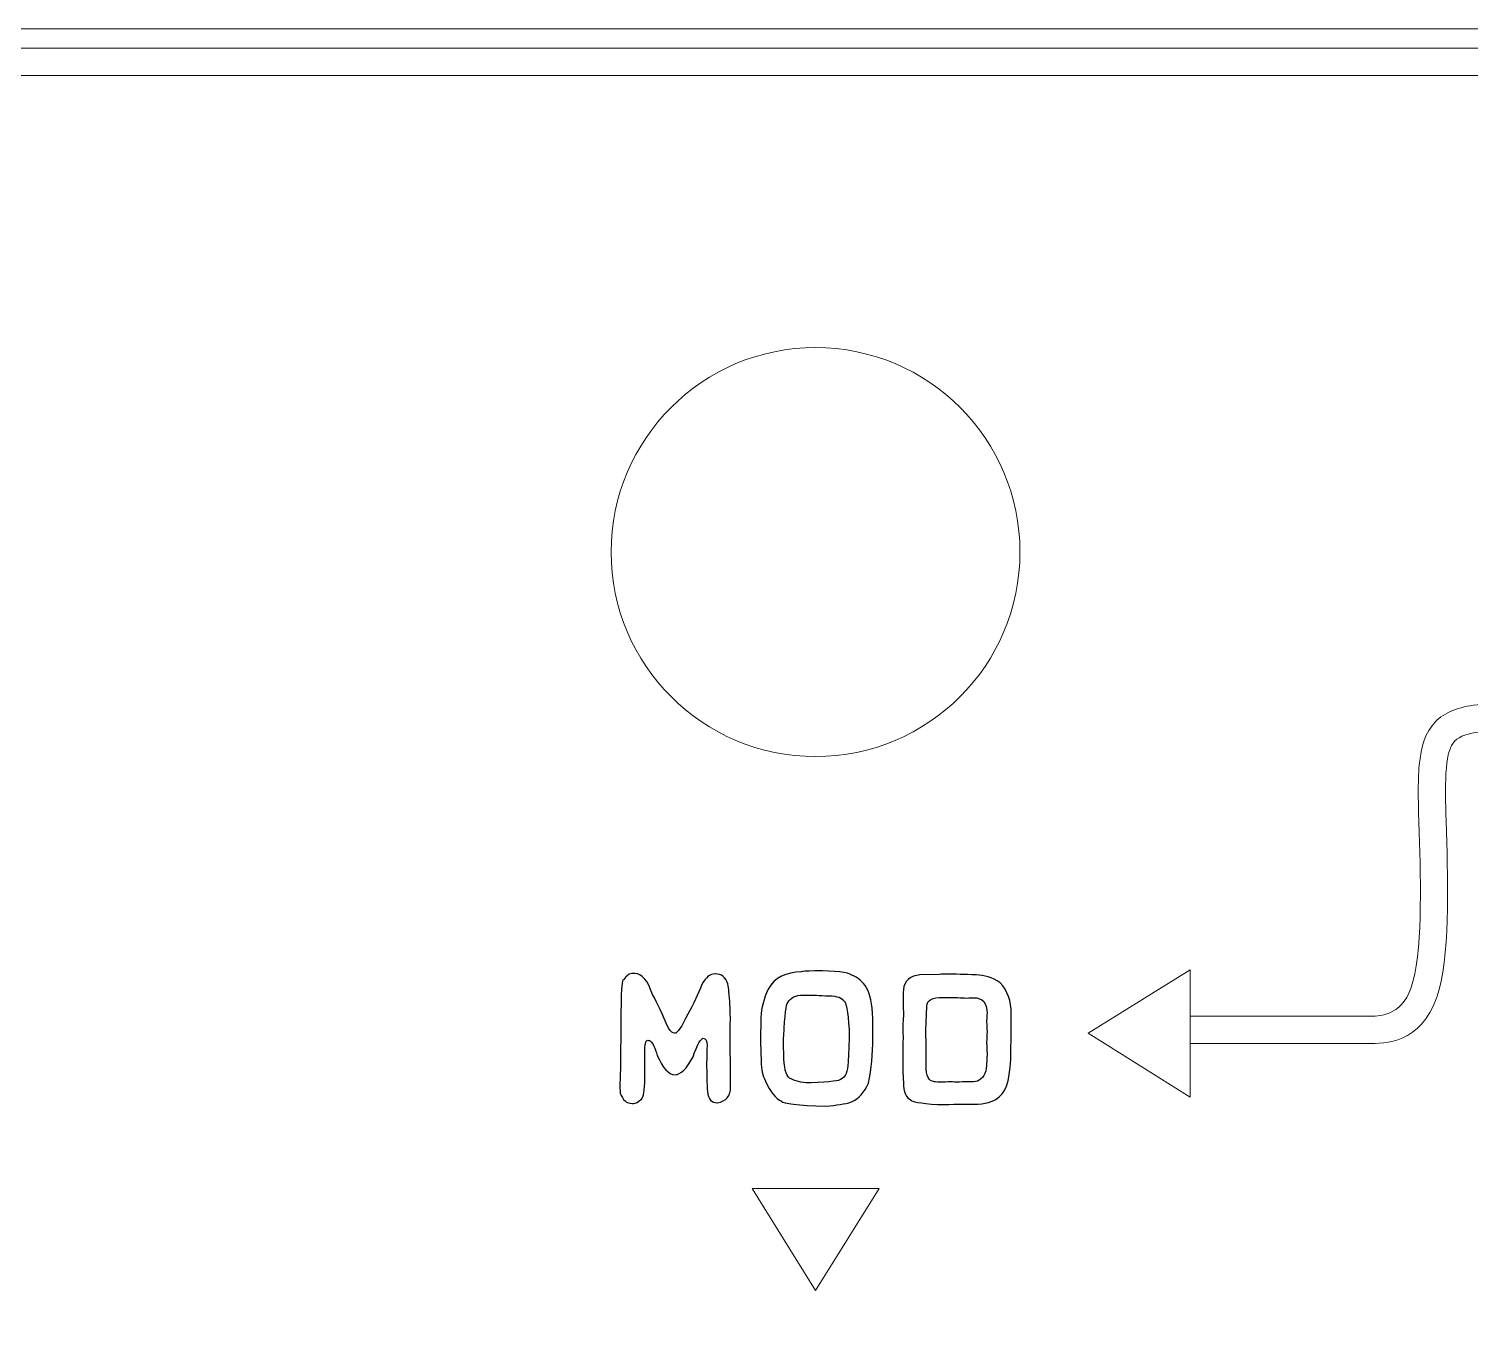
# Model space of a CAD drawing. Header units: centimetres. Extents: x -13.1 to 12.9, y -13 to 13.
# Drawn here: x -3.783 to 0.165, y 9.424 to 12.98 of the extents above; entities that cross this region are included whole.
import ezdxf

# ---------------------------------------------------------------- set-up
doc = ezdxf.new("R2010")
doc.units = ezdxf.units.CM
doc.header["$MEASUREMENT"] = 0
doc.layers.add('Layer 1', color=7, linetype='Continuous')

msp = doc.modelspace()

# ---------------------------------------------------------------- linework, layer by layer
at = {"layer": 'Layer 1', "color": 250, "lineweight": 9}
msp.add_open_spline([(-12.85, 12.98), (-12.85, 12.98), (12.75, 12.98), (12.75, 12.98), (12.75, 12.98), (12.86, 12.98), (12.95, 12.88999), (12.95, 12.78), (12.95, 12.78), (12.95, 12.78), (12.95, -12.82), (12.95, -12.82), (12.95, -12.82), (12.95, -12.93001), (12.86, -13.02), (12.75, -13.02), (12.75, -13.02), (12.75, -13.02), (-12.85, -13.02), (-12.85, -13.02), (-12.85, -13.02), (-12.96, -13.02), (-13.05, -12.93001), (-13.05, -12.82), (-13.05, -12.82), (-13.05, -12.82), (-13.05, 12.78), (-13.05, 12.78), (-13.05, 12.78), (-13.05, 12.88999), (-12.96, 12.98), (-12.85, 12.98)], degree=3, knots=[0, 0, 0, 0, 0.1111111, 0.1111111, 0.1111111, 0.1111111, 0.2222222, 0.2222222, 0.2222222, 0.2222222, 0.3333333, 0.3333333, 0.3333333, 0.3333333, 0.4444444, 0.4444444, 0.4444444, 0.4444444, 0.5555556, 0.5555556, 0.5555556, 0.5555556, 0.6666667, 0.6666667, 0.6666667, 0.6666667, 0.7777778, 0.7777778, 0.7777778, 0.7777778, 1, 1, 1, 1], dxfattribs=at)
at = {"layer": 'Layer 1', "color": 177, "lineweight": 9}
for points, knots in [([(-6.2285, 12.92751), (-6.2285, 12.92751), (6.1715, 12.92751), (6.1715, 12.92751), (6.1715, 12.92751), (6.23684, 12.92751), (6.29624, 12.90079), (6.33926, 12.85777), (6.33926, 12.85777), (6.38228, 12.81475), (6.409, 12.75535), (6.409, 12.69001), (6.409, 12.69001), (6.409, 12.69001), (6.409, 6.89001), (6.409, 6.89001), (6.409, 6.89001), (6.409, 6.82467), (6.38228, 6.76527), (6.33926, 6.72225), (6.33926, 6.72225), (6.29624, 6.67923), (6.23684, 6.65251), (6.1715, 6.65251), (6.1715, 6.65251), (6.1715, 6.65251), (-6.2285, 6.65251), (-6.2285, 6.65251), (-6.2285, 6.65251), (-6.29384, 6.65251), (-6.35324, 6.67923), (-6.39626, 6.72225), (-6.39626, 6.72225), (-6.43928, 6.76527), (-6.466, 6.82467), (-6.466, 6.89001), (-6.466, 6.89001), (-6.466, 6.89001), (-6.466, 12.69001), (-6.466, 12.69001), (-6.466, 12.69001), (-6.466, 12.75535), (-6.43928, 12.81475), (-6.39626, 12.85777), (-6.39626, 12.85777), (-6.35324, 12.90079), (-6.29384, 12.92751), (-6.2285, 12.92751)], [0, 0, 0, 0, 0.0769231, 0.0769231, 0.0769231, 0.0769231, 0.1538462, 0.1538462, 0.1538462, 0.1538462, 0.2307692, 0.2307692, 0.2307692, 0.2307692, 0.3076923, 0.3076923, 0.3076923, 0.3076923, 0.3846154, 0.3846154, 0.3846154, 0.3846154, 0.4615385, 0.4615385, 0.4615385, 0.4615385, 0.5384615, 0.5384615, 0.5384615, 0.5384615, 0.6153846, 0.6153846, 0.6153846, 0.6153846, 0.6923077, 0.6923077, 0.6923077, 0.6923077, 0.7692308, 0.7692308, 0.7692308, 0.7692308, 0.8461538, 0.8461538, 0.8461538, 0.8461538, 1, 1, 1, 1]), ([(6.1715, 12.85251), (6.1715, 12.85251), (-6.2285, 12.85251), (-6.2285, 12.85251), (-6.2285, 12.85251), (-6.27315, 12.85251), (-6.31378, 12.83421), (-6.34324, 12.80475), (-6.34324, 12.80475), (-6.3727, 12.77529), (-6.391, 12.73466), (-6.391, 12.69001), (-6.391, 12.69001), (-6.391, 12.69001), (-6.391, 6.89001), (-6.391, 6.89001), (-6.391, 6.89001), (-6.391, 6.84536), (-6.3727, 6.80473), (-6.34324, 6.77527), (-6.34324, 6.77527), (-6.31378, 6.74581), (-6.27315, 6.72751), (-6.2285, 6.72751), (-6.2285, 6.72751), (-6.2285, 6.72751), (6.1715, 6.72751), (6.1715, 6.72751), (6.1715, 6.72751), (6.21615, 6.72751), (6.25678, 6.74581), (6.28624, 6.77527), (6.28624, 6.77527), (6.3157, 6.80473), (6.334, 6.84536), (6.334, 6.89001), (6.334, 6.89001), (6.334, 6.89001), (6.334, 12.69001), (6.334, 12.69001), (6.334, 12.69001), (6.334, 12.73466), (6.3157, 12.77529), (6.28624, 12.80475), (6.28624, 12.80475), (6.25678, 12.83421), (6.21615, 12.85251), (6.1715, 12.85251)], [0, 0, 0, 0, 0.0769231, 0.0769231, 0.0769231, 0.0769231, 0.1538462, 0.1538462, 0.1538462, 0.1538462, 0.2307692, 0.2307692, 0.2307692, 0.2307692, 0.3076923, 0.3076923, 0.3076923, 0.3076923, 0.3846154, 0.3846154, 0.3846154, 0.3846154, 0.4615385, 0.4615385, 0.4615385, 0.4615385, 0.5384615, 0.5384615, 0.5384615, 0.5384615, 0.6153846, 0.6153846, 0.6153846, 0.6153846, 0.6923077, 0.6923077, 0.6923077, 0.6923077, 0.7692308, 0.7692308, 0.7692308, 0.7692308, 0.8461538, 0.8461538, 0.8461538, 0.8461538, 1, 1, 1, 1]), ([(-0.60208, 10.27594), (-0.60208, 10.27594), (-0.11546, 10.27594), (-0.11546, 10.27594), (-0.11546, 10.27594), (-0.08509, 10.27594), (-0.02434, 10.27595), (0.00251, 10.35231), (0.00251, 10.35231), (0.03529, 10.44553), (0.0294, 10.63899), (0.02514, 10.77866), (0.02514, 10.77866), (0.02514, 10.77866), (0.02489, 10.7868), (0.02489, 10.7868), (0.02489, 10.7868), (0.02269, 10.85956), (0.02114, 10.91712), (0.02531, 10.96314), (0.02531, 10.96314), (0.03006, 11.0155), (0.04238, 11.05375), (0.06872, 11.08131), (0.06872, 11.08131), (0.09543, 11.10926), (0.13279, 11.12286), (0.18367, 11.12909), (0.18367, 11.12909), (0.22835, 11.13456), (0.28379, 11.13457), (0.35335, 11.13457), (0.35335, 11.13457), (0.35335, 11.13457), (0.87458, 11.13457), (0.87458, 11.13457), (0.87458, 11.13457), (0.87458, 11.13457), (0.87458, 11.05957), (0.87458, 11.05957), (0.87458, 11.05957), (0.87458, 11.05957), (0.35335, 11.05957), (0.35335, 11.05957), (0.35335, 11.05957), (0.28621, 11.05957), (0.2327, 11.05956), (0.19275, 11.05467), (0.19275, 11.05467), (0.15897, 11.05053), (0.13589, 11.04332), (0.12292, 11.02975), (0.12292, 11.02975), (0.1096, 11.01581), (0.10293, 10.99172), (0.09973, 10.9564), (0.09973, 10.9564), (0.09595, 10.91476), (0.09746, 10.8592), (0.09959, 10.78886), (0.09959, 10.78886), (0.09959, 10.78886), (0.09984, 10.78072), (0.09984, 10.78072), (0.09984, 10.78072), (0.10427, 10.63526), (0.11041, 10.43378), (0.07311, 10.32771), (0.07311, 10.32771), (0.02853, 10.20095), (-0.06748, 10.20094), (-0.11546, 10.20094), (-0.11546, 10.20094), (-0.11546, 10.20094), (-0.60208, 10.20094), (-0.60208, 10.20094), (-0.60208, 10.20094), (-0.60208, 10.20094), (-0.60208, 10.27594), (-0.60208, 10.27594)], [0, 0, 0, 0, 0.047619, 0.047619, 0.047619, 0.047619, 0.0952381, 0.0952381, 0.0952381, 0.0952381, 0.1428571, 0.1428571, 0.1428571, 0.1428571, 0.1904762, 0.1904762, 0.1904762, 0.1904762, 0.2380952, 0.2380952, 0.2380952, 0.2380952, 0.2857143, 0.2857143, 0.2857143, 0.2857143, 0.3333333, 0.3333333, 0.3333333, 0.3333333, 0.3809524, 0.3809524, 0.3809524, 0.3809524, 0.4285714, 0.4285714, 0.4285714, 0.4285714, 0.4761905, 0.4761905, 0.4761905, 0.4761905, 0.5238095, 0.5238095, 0.5238095, 0.5238095, 0.5714286, 0.5714286, 0.5714286, 0.5714286, 0.6190476, 0.6190476, 0.6190476, 0.6190476, 0.6666667, 0.6666667, 0.6666667, 0.6666667, 0.7142857, 0.7142857, 0.7142857, 0.7142857, 0.7619048, 0.7619048, 0.7619048, 0.7619048, 0.8095238, 0.8095238, 0.8095238, 0.8095238, 0.8571429, 0.8571429, 0.8571429, 0.8571429, 0.9047619, 0.9047619, 0.9047619, 0.9047619, 1, 1, 1, 1]), ([(-0.60208, 10.05463), (-0.60208, 10.05463), (-0.88119, 10.22911), (-0.88119, 10.22911), (-0.88119, 10.22911), (-0.88119, 10.22911), (-0.60208, 10.40323), (-0.60208, 10.40323), (-0.60208, 10.40323), (-0.60208, 10.40323), (-0.60208, 10.05463), (-0.60208, 10.05463)], [0, 0, 0, 0, 0.25, 0.25, 0.25, 0.25, 0.5, 0.5, 0.5, 0.5, 1, 1, 1, 1]), ([(-1.45384, 9.80422), (-1.45384, 9.80422), (-1.62832, 9.52511), (-1.62832, 9.52511), (-1.62832, 9.52511), (-1.62832, 9.52511), (-1.80244, 9.80422), (-1.80244, 9.80422), (-1.80244, 9.80422), (-1.80244, 9.80422), (-1.45384, 9.80422), (-1.45384, 9.80422)], [0, 0, 0, 0, 0.25, 0.25, 0.25, 0.25, 0.5, 0.5, 0.5, 0.5, 1, 1, 1, 1])]:
    msp.add_open_spline(points, degree=3, knots=knots, dxfattribs=at)
at = {"layer": 'Layer 1', "color": 242, "lineweight": 9}
msp.add_open_spline([(-2.18832, 11.54711), (-2.18832, 11.85639), (-1.93759, 12.10711), (-1.62832, 12.10711), (-1.62832, 12.10711), (-1.31904, 12.10711), (-1.06833, 11.85639), (-1.06833, 11.54711), (-1.06833, 11.54711), (-1.06832, 11.23783), (-1.31904, 10.98711), (-1.62831, 10.98711), (-1.62831, 10.98711), (-1.93759, 10.98711), (-2.1883, 11.23783), (-2.1883, 11.54711)], degree=3, knots=[0, 0, 0, 0, 0.2, 0.2, 0.2, 0.2, 0.4, 0.4, 0.4, 0.4, 0.6, 0.6, 0.6, 0.6, 1, 1, 1, 1], dxfattribs=at)
at = {"layer": 'Layer 1', "color": 177}
for points, knots in [([(-2.12852, 10.39307), (-2.12852, 10.39307), (-2.12326, 10.39307), (-2.12326, 10.39307), (-2.12326, 10.39307), (-2.10416, 10.39307), (-2.08807, 10.37388), (-2.075, 10.3355), (-2.075, 10.3355), (-2.06164, 10.31085), (-2.04706, 10.28019), (-2.03144, 10.24341), (-2.03144, 10.24341), (-2.02486, 10.2339), (-2.01921, 10.22911), (-2.01442, 10.22911), (-2.01442, 10.22911), (-2.00689, 10.22911), (-1.99485, 10.2466), (-1.97829, 10.28169), (-1.97829, 10.28169), (-1.96268, 10.30888), (-1.94979, 10.33588), (-1.93972, 10.36278), (-1.93972, 10.36278), (-1.92956, 10.38225), (-1.91752, 10.39194), (-1.9036, 10.39194), (-1.9036, 10.39194), (-1.9036, 10.39194), (-1.90247, 10.39194), (-1.90247, 10.39194), (-1.90247, 10.39194), (-1.8861, 10.39194), (-1.87491, 10.38291), (-1.86889, 10.36466), (-1.86889, 10.36466), (-1.86682, 10.35808), (-1.86588, 10.35065), (-1.86588, 10.34237), (-1.86588, 10.34237), (-1.86305, 10.32045), (-1.86174, 10.29712), (-1.86174, 10.27238), (-1.86174, 10.27238), (-1.86174, 10.27238), (-1.86174, 10.2657), (-1.86174, 10.2657), (-1.86174, 10.2657), (-1.86211, 10.23851), (-1.8623, 10.21246), (-1.8623, 10.18743), (-1.8623, 10.18743), (-1.8623, 10.18743), (-1.86117, 10.14444), (-1.86117, 10.14444), (-1.86117, 10.14444), (-1.86117, 10.14444), (-1.86117, 10.08245), (-1.86117, 10.08245), (-1.86117, 10.08245), (-1.86117, 10.05752), (-1.87331, 10.04294), (-1.89758, 10.03889), (-1.89758, 10.03889), (-1.89758, 10.03889), (-1.89861, 10.03889), (-1.89861, 10.03889), (-1.89861, 10.03889), (-1.91282, 10.03889), (-1.92138, 10.04905), (-1.92458, 10.06928), (-1.92458, 10.06928), (-1.92599, 10.09167), (-1.92674, 10.11829), (-1.92674, 10.14915), (-1.92674, 10.14915), (-1.92599, 10.17821), (-1.92561, 10.19411), (-1.92561, 10.19684), (-1.92561, 10.19684), (-1.92561, 10.20803), (-1.929, 10.21434), (-1.93587, 10.21556), (-1.93587, 10.21556), (-1.94226, 10.21556), (-1.95167, 10.19853), (-1.96399, 10.16429), (-1.96399, 10.16429), (-1.9814, 10.13193), (-1.99786, 10.11584), (-2.01329, 10.11584), (-2.01329, 10.11584), (-2.03097, 10.11584), (-2.04706, 10.13334), (-2.06183, 10.16843), (-2.06183, 10.16843), (-2.0686, 10.18978), (-2.07443, 10.20258), (-2.07942, 10.20672), (-2.07942, 10.20672), (-2.08234, 10.20897), (-2.08506, 10.2101), (-2.08741, 10.2101), (-2.08741, 10.2101), (-2.08892, 10.2101), (-2.09024, 10.20963), (-2.09155, 10.20869), (-2.09155, 10.20869), (-2.09466, 10.20596), (-2.09626, 10.19289), (-2.09626, 10.16956), (-2.09626, 10.16956), (-2.09626, 10.16956), (-2.09626, 10.10474), (-2.09626, 10.10474), (-2.09626, 10.10474), (-2.09626, 10.07285), (-2.09927, 10.05423), (-2.10538, 10.04915), (-2.10538, 10.04915), (-2.1131, 10.04106), (-2.12043, 10.03701), (-2.1274, 10.03701), (-2.1274, 10.03701), (-2.1274, 10.03701), (-2.13041, 10.03701), (-2.13041, 10.03701), (-2.13041, 10.03701), (-2.14583, 10.03701), (-2.15675, 10.04642), (-2.16324, 10.06533), (-2.16324, 10.06533), (-2.16324, 10.0657), (-2.16361, 10.07003), (-2.16437, 10.07831), (-2.16437, 10.07831), (-2.16437, 10.08386), (-2.16399, 10.09675), (-2.16333, 10.11716), (-2.16333, 10.11716), (-2.16267, 10.13757), (-2.16239, 10.14971), (-2.16239, 10.15357), (-2.16239, 10.15357), (-2.16239, 10.15357), (-2.16211, 10.24613), (-2.16211, 10.24613), (-2.16211, 10.24613), (-2.16154, 10.27539), (-2.16126, 10.29467), (-2.16126, 10.30408), (-2.16126, 10.30408), (-2.16126, 10.35253), (-2.15863, 10.3768), (-2.15327, 10.3768), (-2.15327, 10.3768), (-2.14612, 10.38762), (-2.13784, 10.39307), (-2.12852, 10.39307)], [0, 0, 0, 0, 0.0243902, 0.0243902, 0.0243902, 0.0243902, 0.0487805, 0.0487805, 0.0487805, 0.0487805, 0.0731707, 0.0731707, 0.0731707, 0.0731707, 0.097561, 0.097561, 0.097561, 0.097561, 0.1219512, 0.1219512, 0.1219512, 0.1219512, 0.1463415, 0.1463415, 0.1463415, 0.1463415, 0.1707317, 0.1707317, 0.1707317, 0.1707317, 0.195122, 0.195122, 0.195122, 0.195122, 0.2195122, 0.2195122, 0.2195122, 0.2195122, 0.2439024, 0.2439024, 0.2439024, 0.2439024, 0.2682927, 0.2682927, 0.2682927, 0.2682927, 0.2926829, 0.2926829, 0.2926829, 0.2926829, 0.3170732, 0.3170732, 0.3170732, 0.3170732, 0.3414634, 0.3414634, 0.3414634, 0.3414634, 0.3658537, 0.3658537, 0.3658537, 0.3658537, 0.3902439, 0.3902439, 0.3902439, 0.3902439, 0.4146341, 0.4146341, 0.4146341, 0.4146341, 0.4390244, 0.4390244, 0.4390244, 0.4390244, 0.4634146, 0.4634146, 0.4634146, 0.4634146, 0.4878049, 0.4878049, 0.4878049, 0.4878049, 0.5121951, 0.5121951, 0.5121951, 0.5121951, 0.5365854, 0.5365854, 0.5365854, 0.5365854, 0.5609756, 0.5609756, 0.5609756, 0.5609756, 0.5853659, 0.5853659, 0.5853659, 0.5853659, 0.6097561, 0.6097561, 0.6097561, 0.6097561, 0.6341463, 0.6341463, 0.6341463, 0.6341463, 0.6585366, 0.6585366, 0.6585366, 0.6585366, 0.6829268, 0.6829268, 0.6829268, 0.6829268, 0.7073171, 0.7073171, 0.7073171, 0.7073171, 0.7317073, 0.7317073, 0.7317073, 0.7317073, 0.7560976, 0.7560976, 0.7560976, 0.7560976, 0.7804878, 0.7804878, 0.7804878, 0.7804878, 0.804878, 0.804878, 0.804878, 0.804878, 0.8292683, 0.8292683, 0.8292683, 0.8292683, 0.8536585, 0.8536585, 0.8536585, 0.8536585, 0.8780488, 0.8780488, 0.8780488, 0.8780488, 0.902439, 0.902439, 0.902439, 0.902439, 0.9268293, 0.9268293, 0.9268293, 0.9268293, 0.9512195, 0.9512195, 0.9512195, 0.9512195, 1, 1, 1, 1]), ([(-1.62995, 10.4005), (-1.57313, 10.4005), (-1.53954, 10.39637), (-1.52901, 10.38809), (-1.52901, 10.38809), (-1.51236, 10.38207), (-1.4989, 10.37068), (-1.48884, 10.35394), (-1.48884, 10.35394), (-1.47924, 10.33832), (-1.47341, 10.31038), (-1.47115, 10.27012), (-1.47115, 10.27012), (-1.47115, 10.27012), (-1.47115, 10.21443), (-1.47115, 10.21443), (-1.47115, 10.21443), (-1.47115, 10.17332), (-1.47529, 10.13259), (-1.48357, 10.09242), (-1.48357, 10.09242), (-1.49439, 10.06759), (-1.50982, 10.05046), (-1.52985, 10.04115), (-1.52985, 10.04115), (-1.54791, 10.0356), (-1.57124, 10.03184), (-1.59984, 10.02986), (-1.59984, 10.02986), (-1.67745, 10.03184), (-1.7179, 10.03635), (-1.72138, 10.04331), (-1.72138, 10.04331), (-1.73738, 10.0499), (-1.75224, 10.06834), (-1.76578, 10.09844), (-1.76578, 10.09844), (-1.77312, 10.1133), (-1.77707, 10.1308), (-1.77764, 10.15084), (-1.77764, 10.15084), (-1.77764, 10.15084), (-1.77961, 10.20672), (-1.77961, 10.20672), (-1.77961, 10.20672), (-1.77961, 10.20672), (-1.77792, 10.27294), (-1.77792, 10.27294), (-1.77792, 10.27294), (-1.77679, 10.29844), (-1.7703, 10.32412), (-1.75835, 10.35008), (-1.75835, 10.35008), (-1.73982, 10.3815), (-1.70925, 10.39721), (-1.66682, 10.39721), (-1.66682, 10.39721), (-1.66682, 10.39844), (-1.6545, 10.39956), (-1.62995, 10.4005)], [0, 0, 0, 0, 0.0625, 0.0625, 0.0625, 0.0625, 0.125, 0.125, 0.125, 0.125, 0.1875, 0.1875, 0.1875, 0.1875, 0.25, 0.25, 0.25, 0.25, 0.3125, 0.3125, 0.3125, 0.3125, 0.375, 0.375, 0.375, 0.375, 0.4375, 0.4375, 0.4375, 0.4375, 0.5, 0.5, 0.5, 0.5, 0.5625, 0.5625, 0.5625, 0.5625, 0.625, 0.625, 0.625, 0.625, 0.6875, 0.6875, 0.6875, 0.6875, 0.75, 0.75, 0.75, 0.75, 0.8125, 0.8125, 0.8125, 0.8125, 0.875, 0.875, 0.875, 0.875, 1, 1, 1, 1]), ([(-1.18865, 10.38893), (-1.16683, 10.38893), (-1.14463, 10.38188), (-1.12224, 10.36767), (-1.12224, 10.36767), (-1.1022, 10.34491), (-1.09223, 10.31678), (-1.09223, 10.28339), (-1.09223, 10.28339), (-1.09223, 10.28339), (-1.09223, 10.28226), (-1.09223, 10.28226), (-1.09223, 10.28226), (-1.09223, 10.27276), (-1.09242, 10.25234), (-1.09279, 10.22111), (-1.09279, 10.22111), (-1.09279, 10.2134), (-1.09298, 10.20032), (-1.09336, 10.18198), (-1.09336, 10.18198), (-1.09336, 10.11321), (-1.10371, 10.07135), (-1.1245, 10.0563), (-1.1245, 10.0563), (-1.13531, 10.04435), (-1.15479, 10.03729), (-1.18291, 10.03504), (-1.18291, 10.03504), (-1.18291, 10.03504), (-1.2069, 10.03504), (-1.2069, 10.03504), (-1.2069, 10.03504), (-1.21932, 10.03504), (-1.24848, 10.03475), (-1.2942, 10.03419), (-1.2942, 10.03419), (-1.34237, 10.03776), (-1.36645, 10.04181), (-1.36645, 10.04633), (-1.36645, 10.04633), (-1.38056, 10.0515), (-1.38761, 10.06787), (-1.38761, 10.09543), (-1.38761, 10.09543), (-1.38893, 10.11838), (-1.38959, 10.13748), (-1.38959, 10.15272), (-1.38959, 10.15272), (-1.38959, 10.15272), (-1.38959, 10.16185), (-1.38959, 10.16185), (-1.38959, 10.16185), (-1.38959, 10.18094), (-1.38921, 10.20107), (-1.38846, 10.22224), (-1.38846, 10.22224), (-1.38921, 10.22995), (-1.38959, 10.23729), (-1.38959, 10.24425), (-1.38959, 10.24425), (-1.38959, 10.24604), (-1.38893, 10.25808), (-1.38761, 10.28038), (-1.38761, 10.28038), (-1.38818, 10.30239), (-1.38846, 10.32214), (-1.38846, 10.33964), (-1.38846, 10.33964), (-1.38846, 10.36626), (-1.37604, 10.38235), (-1.3513, 10.38781), (-1.3513, 10.38781), (-1.34886, 10.38856), (-1.34594, 10.38893), (-1.34246, 10.38893), (-1.34246, 10.38893), (-1.34246, 10.38893), (-1.28903, 10.39053), (-1.28903, 10.39053), (-1.28903, 10.39053), (-1.2831, 10.39091), (-1.27548, 10.3911), (-1.26607, 10.3911), (-1.26607, 10.3911), (-1.24717, 10.3911), (-1.22139, 10.39044), (-1.18865, 10.38893)], [0, 0, 0, 0, 0.0434783, 0.0434783, 0.0434783, 0.0434783, 0.0869565, 0.0869565, 0.0869565, 0.0869565, 0.1304348, 0.1304348, 0.1304348, 0.1304348, 0.173913, 0.173913, 0.173913, 0.173913, 0.2173913, 0.2173913, 0.2173913, 0.2173913, 0.2608696, 0.2608696, 0.2608696, 0.2608696, 0.3043478, 0.3043478, 0.3043478, 0.3043478, 0.3478261, 0.3478261, 0.3478261, 0.3478261, 0.3913043, 0.3913043, 0.3913043, 0.3913043, 0.4347826, 0.4347826, 0.4347826, 0.4347826, 0.4782609, 0.4782609, 0.4782609, 0.4782609, 0.5217391, 0.5217391, 0.5217391, 0.5217391, 0.5652174, 0.5652174, 0.5652174, 0.5652174, 0.6086957, 0.6086957, 0.6086957, 0.6086957, 0.6521739, 0.6521739, 0.6521739, 0.6521739, 0.6956522, 0.6956522, 0.6956522, 0.6956522, 0.7391304, 0.7391304, 0.7391304, 0.7391304, 0.7826087, 0.7826087, 0.7826087, 0.7826087, 0.826087, 0.826087, 0.826087, 0.826087, 0.8695652, 0.8695652, 0.8695652, 0.8695652, 0.9130435, 0.9130435, 0.9130435, 0.9130435, 1, 1, 1, 1]), ([(-1.71508, 10.17229), (-1.71508, 10.13579), (-1.70981, 10.11387), (-1.69937, 10.10672), (-1.69937, 10.10672), (-1.68451, 10.09788), (-1.66682, 10.09345), (-1.6465, 10.09345), (-1.6465, 10.09345), (-1.6465, 10.09345), (-1.64039, 10.09345), (-1.64039, 10.09345), (-1.64039, 10.09345), (-1.58714, 10.09628), (-1.56043, 10.09929), (-1.56043, 10.10258), (-1.56043, 10.10258), (-1.54632, 10.10879), (-1.53926, 10.12459), (-1.53926, 10.14999), (-1.53926, 10.14999), (-1.53776, 10.16777), (-1.53672, 10.19759), (-1.53625, 10.23927), (-1.53625, 10.23927), (-1.54048, 10.29054), (-1.5449, 10.31622), (-1.5497, 10.31622), (-1.5497, 10.31622), (-1.55506, 10.32647), (-1.5688, 10.33164), (-1.59109, 10.33164), (-1.59109, 10.33164), (-1.6179, 10.33306), (-1.63738, 10.33381), (-1.64951, 10.33381), (-1.64951, 10.33381), (-1.64951, 10.33381), (-1.6624, 10.33381), (-1.6624, 10.33381), (-1.6624, 10.33381), (-1.683, 10.33381), (-1.69702, 10.32694), (-1.70436, 10.31311), (-1.70436, 10.31311), (-1.70878, 10.30963), (-1.71254, 10.27943), (-1.71564, 10.22243), (-1.71564, 10.22243), (-1.71583, 10.21547), (-1.71593, 10.2085), (-1.71593, 10.20154), (-1.71593, 10.20154), (-1.71593, 10.19176), (-1.71564, 10.18207), (-1.71508, 10.17229)], [0, 0, 0, 0, 0.0666667, 0.0666667, 0.0666667, 0.0666667, 0.1333333, 0.1333333, 0.1333333, 0.1333333, 0.2, 0.2, 0.2, 0.2, 0.2666667, 0.2666667, 0.2666667, 0.2666667, 0.3333333, 0.3333333, 0.3333333, 0.3333333, 0.4, 0.4, 0.4, 0.4, 0.4666667, 0.4666667, 0.4666667, 0.4666667, 0.5333333, 0.5333333, 0.5333333, 0.5333333, 0.6, 0.6, 0.6, 0.6, 0.6666667, 0.6666667, 0.6666667, 0.6666667, 0.7333333, 0.7333333, 0.7333333, 0.7333333, 0.8, 0.8, 0.8, 0.8, 0.8666667, 0.8666667, 0.8666667, 0.8666667, 1, 1, 1, 1]), ([(-1.32619, 10.2371), (-1.32562, 10.2134), (-1.32534, 10.19157), (-1.32534, 10.17172), (-1.32534, 10.17172), (-1.32534, 10.17172), (-1.32534, 10.13983), (-1.32534, 10.13983), (-1.32534, 10.13983), (-1.32534, 10.1117), (-1.31828, 10.09759), (-1.30417, 10.09759), (-1.30417, 10.09759), (-1.30417, 10.09618), (-1.29853, 10.09543), (-1.28733, 10.09543), (-1.28733, 10.09543), (-1.27708, 10.09543), (-1.26796, 10.09581), (-1.26005, 10.09656), (-1.26005, 10.09656), (-1.24961, 10.09581), (-1.2434, 10.09543), (-1.24162, 10.09543), (-1.24162, 10.09543), (-1.22083, 10.09618), (-1.20559, 10.09656), (-1.1958, 10.09656), (-1.1958, 10.09656), (-1.17981, 10.09656), (-1.16843, 10.10653), (-1.16165, 10.12657), (-1.16165, 10.12657), (-1.15968, 10.14566), (-1.15864, 10.16175), (-1.15864, 10.17483), (-1.15864, 10.17483), (-1.15864, 10.18216), (-1.15902, 10.19148), (-1.15977, 10.20286), (-1.15977, 10.20286), (-1.15902, 10.21707), (-1.15864, 10.22675), (-1.15864, 10.23212), (-1.15864, 10.23212), (-1.1594, 10.24971), (-1.15977, 10.26015), (-1.15977, 10.26325), (-1.15977, 10.26325), (-1.15902, 10.27229), (-1.15864, 10.27896), (-1.15864, 10.28339), (-1.15864, 10.28339), (-1.15864, 10.31217), (-1.17069, 10.32666), (-1.19477, 10.32666), (-1.19477, 10.32666), (-1.199, 10.32666), (-1.20549, 10.32628), (-1.21433, 10.32553), (-1.21433, 10.32553), (-1.23117, 10.32685), (-1.24839, 10.32751), (-1.26589, 10.32751), (-1.26589, 10.32751), (-1.26589, 10.32751), (-1.27934, 10.32751), (-1.27934, 10.32751), (-1.27934, 10.32751), (-1.30859, 10.32751), (-1.32318, 10.31951), (-1.32318, 10.30352), (-1.32318, 10.30352), (-1.32318, 10.30352), (-1.32619, 10.2371), (-1.32619, 10.2371)], [0, 0, 0, 0, 0.05, 0.05, 0.05, 0.05, 0.1, 0.1, 0.1, 0.1, 0.15, 0.15, 0.15, 0.15, 0.2, 0.2, 0.2, 0.2, 0.25, 0.25, 0.25, 0.25, 0.3, 0.3, 0.3, 0.3, 0.35, 0.35, 0.35, 0.35, 0.4, 0.4, 0.4, 0.4, 0.45, 0.45, 0.45, 0.45, 0.5, 0.5, 0.5, 0.5, 0.55, 0.55, 0.55, 0.55, 0.6, 0.6, 0.6, 0.6, 0.65, 0.65, 0.65, 0.65, 0.7, 0.7, 0.7, 0.7, 0.75, 0.75, 0.75, 0.75, 0.8, 0.8, 0.8, 0.8, 0.85, 0.85, 0.85, 0.85, 0.9, 0.9, 0.9, 0.9, 1, 1, 1, 1])]:
    msp.add_open_spline(points, degree=3, knots=knots, dxfattribs=at)

doc.saveas('drawing.dxf')
